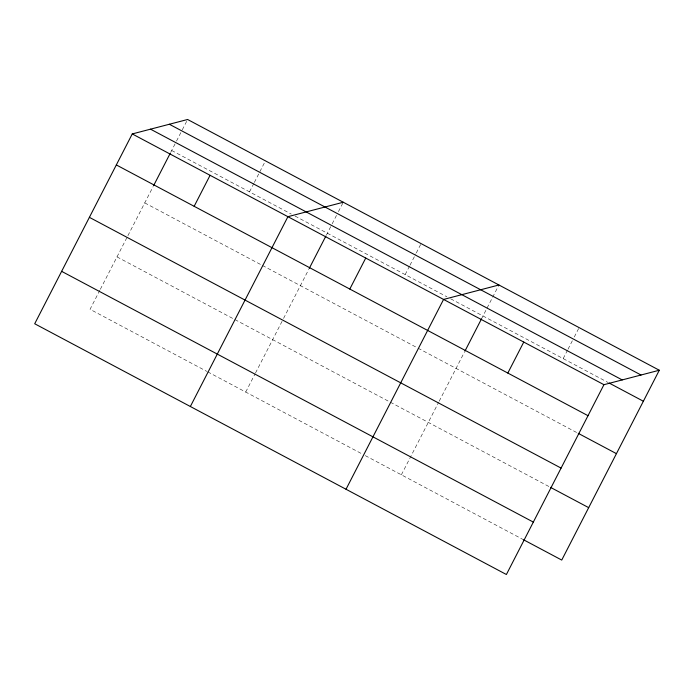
<?xml version="1.0" encoding="UTF-8"?>
<svg xmlns="http://www.w3.org/2000/svg" width="694" height="694" viewBox="0 0 694 694"><rect width="100%" height="100%" fill="white"/><g stroke="black" fill="none" stroke-linecap="round" stroke-linejoin="round"><path stroke-width="0.52" stroke-dasharray="3.47 2.6" d="M99.849 290.248L90.055 309.307L206.795 371.368M100.335 289.303L127.401 236.645M127.896 235.682L153.07 186.695M170.698 152.394L176.024 142.036M176.51 141.09L181.819 130.758M182.296 129.821L187.606 119.489M249.51 191.856L253.857 183.407M254.334 182.47L265.438 160.861M245.711 392.058L255.019 373.953M255.505 372.999L283.057 319.396M283.551 318.433L308.726 269.446M326.362 235.136L331.68 224.778M332.166 223.841L336.512 215.392M338.438 211.627L343.27 202.24M405.166 274.607L409.512 266.158M409.998 265.212L415.784 253.943M416.27 253.006L421.093 243.611M401.366 474.809L438.712 402.147M439.207 401.184L464.381 352.196M481.523 318.841L498.925 284.991M563.181 358.607L567.527 350.158M568.013 349.221L572.35 340.763M574.285 337.006L579.108 327.611M171.678 150.485L291.272 214.064M295.063 216.077L446.927 296.806M450.727 298.828L608.048 382.463M144.742 202.9L261.491 264.961M262.436 265.464L417.146 347.711M418.092 348.214L577.295 432.848M116.991 256.901L389.395 401.705M390.34 402.216L549.544 486.85M207.749 371.88L361.505 453.616M365.304 455.637L523.562 539.767"/><path stroke-width="1.04" d="M659.3 370.24L187.606 119.489L132.259 133.933L34.7 323.76L506.394 574.511L603.945 384.693L659.3 370.24L561.741 560.067L523.562 539.767M153.556 185.74L170.212 153.348M194.155 206.309L210.082 175.313M190.356 406.502L287.915 216.684L343.27 202.24M309.22 268.491L325.868 236.09M349.811 289.051L365.738 258.055M346.02 489.253L443.57 299.435L498.925 284.991M464.876 351.242L481.523 318.841M507.826 373.06L523.762 342.064M169.345 124.252L641.03 375.012M150.52 129.171L622.214 379.922M609.002 382.967L643.373 401.236M132.259 133.933L603.945 384.693M116.323 164.929L588.018 415.689M578.249 433.351L616.437 453.65M89.387 217.343L561.082 468.094M550.498 487.353L588.686 507.652M61.636 271.345L533.33 522.096"/></g></svg>
